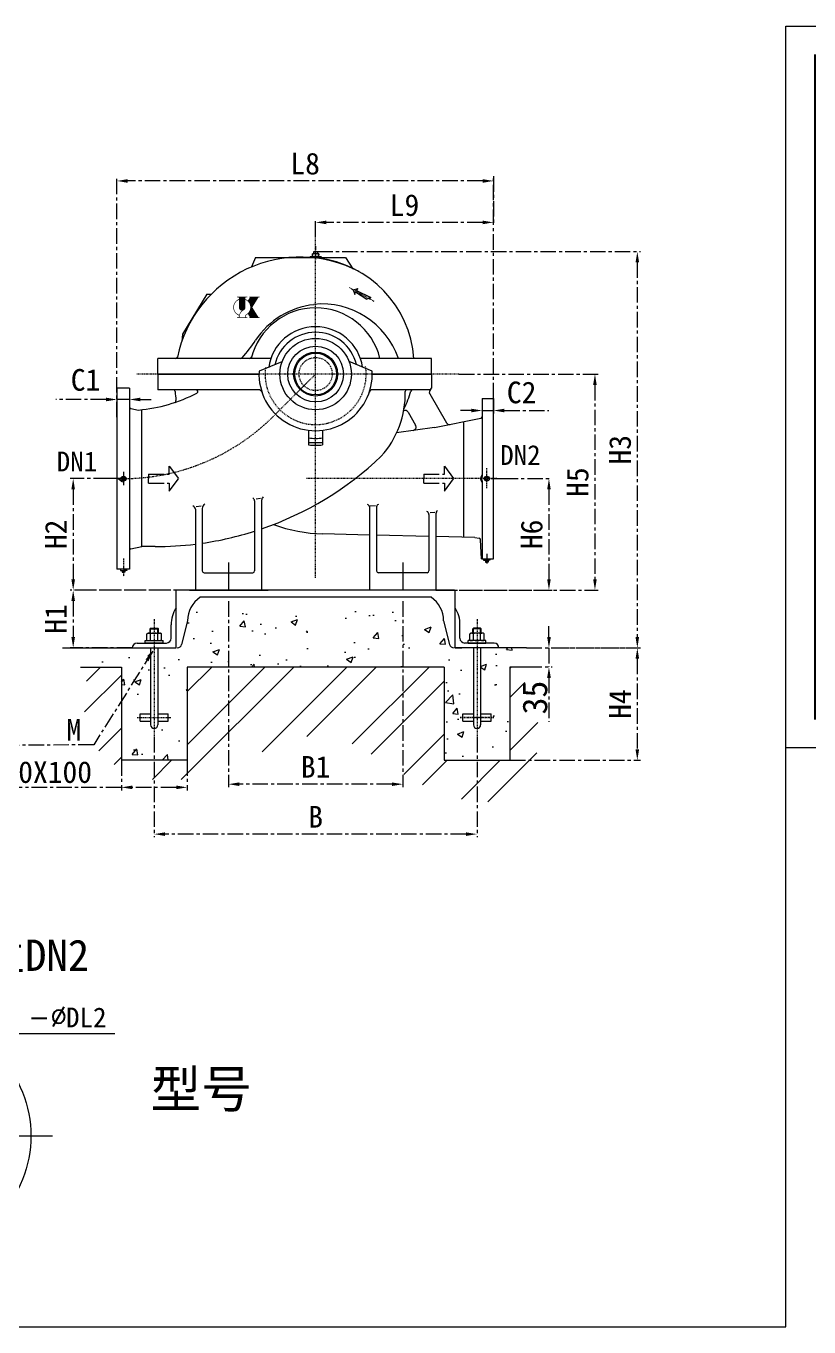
# Model space of a CAD drawing. Extents: x 1620 to 2878, y -792 to 791.
# Drawn here: x 2389.7 to 2516, y -792 to -582 of the extents above; entities that cross this region are included whole.
import ezdxf
from ezdxf.enums import TextEntityAlignment as Align

# ---------------------------------------------------------------- set-up
doc = ezdxf.new("R2010")
doc.units = 0
doc.header["$MEASUREMENT"] = 0
doc.linetypes.add('CENTER', pattern=[2, 1.25, -0.25, 0.25, -0.25])
doc.linetypes.add('CENTERX2', pattern=[4, 2.5, -0.5, 0.5, -0.5])
doc.layers.get('0').update_dxf_attribs({"linetype": 'CONTINUOUS'})
doc.layers.get('DEFPOINTS').update_dxf_attribs({"linetype": 'CONTINUOUS'})
for name, color, linetype in [('0N', 7, 'CONTINUOUS'), ('1', 7, 'CONTINUOUS'), ('2', 1, 'CONTINUOUS'), ('22', 7, 'CONTINUOUS'), ('4', 4, 'CENTERX2'), ('4N', 3, 'CONTINUOUS'), ('5', 4, 'CENTERX2'), ('7', 1, 'CONTINUOUS'), ('8', 20, 'CONTINUOUS')]:
    doc.layers.add(name, color=color, linetype=linetype)
doc.styles.add('163', font='SimSun.ttf', dxfattribs={"width": 0.99})
doc.styles.add('HZTXT', font='txt.shx', dxfattribs={"bigfont": 'hztxt.shx'})
doc.styles.get("Standard").update_dxf_attribs({"font": 'SimSun.ttf', "width": 0.6})
doc.styles.add('TXT', font='txt.shx', dxfattribs={"width": 0.9})
doc.dimstyles.new('GEN-ANSI', dxfattribs={"dimscale": 5, "dimtxt": 0.35, "dimasz": 0.35, "dimexe": 0.1, "dimexo": 0, "dimgap": 0.15, "dimtad": 1, "dimtoh": 1, "dimdec": 0, "dimzin": 0, "dimdsep": 46, "dimtxsty": 'TXT', "dimcen": 0, "dimclrd": 256, "dimclre": 256, "dimclrt": 2, "dimadec": 0, "dimazin": 0, "dimtp": 0.1, "dimtm": 0.1, "dimtfac": 0.71, "dimtdec": 3, "dimtmove": 0, "dimatfit": 3, "dimfxl": 0, "dimtolj": 1, "dimtzin": 0, "dimarcsym": 0})
pattern_1 = [(50, (1857.997, -2028.028), (10.758903, -0.94128), [1.125, -12.375]), (355, (1857.997, -2028.028), (-2.08127, 11.28288), [0.9, -9.9]), (100.4514, (1858.893, -2028.107), (8.67764, 10.34159), [0.9561, -10.51713]), (46.1842, (1857.997, -2025.028), (16.00862, -2.48279), [1.6875, -18.5625]), (96.6356, (1859.331, -2025.235), (14.01994, 14.61177), [1.43415, -15.7757]), (351.1842, (1857.997, -2025.028), (14.01993, 14.61178), [1.35, -14.85]), (21, (1859.497, -2025.778), (8.953606, -6.039283), [1.125, -12.375]), (326, (1859.497, -2025.778), (3.64973, 10.87725), [0.9, -9.9]), (71.4514, (1860.243, -2026.281), (12.60334, 4.83796), [0.9561, -10.51713]), (37.5, (1857.997, -2028.028), (0.182398, 4.993408), [0, -9.78, 0, -10.05, 0, -9.9375]), (7.5, (1857.997, -2028.028), (3.946043, 5.916176), [0, -5.73, 0, -9.555, 0, -3.7875]), (327.5, (1854.652, -2028.028), (8.007337, -0.338323), [0, -3.75, 0, -11.7, 0, -15.525]), (317.5, (1853.152, -2028.028), (8.747793, 1.501575), [0, -4.875, 0, -7.77, 0, -11.025])]

# ---------------------------------------------------------------- blocks, each defined once
blk = doc.blocks.new('*D41')
at = {"layer": '5', "lineweight": -2}
for p, q in [((2470.45, -682.36), (2488.84, -682.36)), ((2488.34, -684.11), (2488.34, -698.74)), ((2467.77, -700.49), (2488.84, -700.49))]:
    blk.add_line(p, q, dxfattribs=at)
at = {"layer": '5'}
for points in [[(2488.05, -684.11), (2488.63, -684.11), (2488.34, -682.36)], [(2488.05, -698.74), (2488.63, -698.74), (2488.34, -700.49)]]:
    blk.add_solid(points, dxfattribs=at)
at = {"layer": 'DEFPOINTS', "color": 0}
for p in [(2470.45, -682.36), (2467.77, -700.49), (2488.34, -700.49)]:
    blk.add_point(p, dxfattribs=at)
blk = doc.blocks.new('*D42')
at = {"layer": '5', "lineweight": -2}
for p, q in [((2422.37, -674.84), (2422.37, -704.86)), ((2450.49, -674.84), (2450.49, -704.86)), ((2448.74, -704.36), (2424.12, -704.36))]:
    blk.add_line(p, q, dxfattribs=at)
at = {"layer": '5'}
for points in [[(2424.12, -704.07), (2424.12, -704.65), (2422.37, -704.36)], [(2448.74, -704.07), (2448.74, -704.65), (2450.49, -704.36)]]:
    blk.add_solid(points, dxfattribs=at)
at = {"layer": 'DEFPOINTS', "color": 0}
for p in [(2422.37, -674.84), (2450.49, -674.84), (2422.37, -704.36)]:
    blk.add_point(p, dxfattribs=at)
blk = doc.blocks.new('*D43')
at = {"layer": '5', "lineweight": -2}
for p, q in [((2465.12, -606.23), (2465.12, -614.17)), ((2436.43, -615.99), (2436.43, -613.17)), ((2463.37, -613.67), (2438.18, -613.67))]:
    blk.add_line(p, q, dxfattribs=at)
at = {"layer": '5'}
for points in [[(2438.18, -613.38), (2438.18, -613.97), (2436.43, -613.67)], [(2463.37, -613.38), (2463.37, -613.97), (2465.12, -613.67)]]:
    blk.add_solid(points, dxfattribs=at)
at = {"layer": 'DEFPOINTS', "color": 0}
for p in [(2465.12, -606.23), (2436.43, -613.67), (2436.43, -615.99)]:
    blk.add_point(p, dxfattribs=at)
blk = doc.blocks.new('*D44')
at = {"layer": '5', "lineweight": -2}
for p, q in [((2436.71, -618.38), (2488.84, -618.38)), ((2488.34, -620.13), (2488.34, -680.61)), ((2474.83, -682.36), (2488.84, -682.36))]:
    blk.add_line(p, q, dxfattribs=at)
at = {"layer": '5'}
for points in [[(2488.05, -620.13), (2488.63, -620.13), (2488.34, -618.38)], [(2488.05, -680.61), (2488.63, -680.61), (2488.34, -682.36)]]:
    blk.add_solid(points, dxfattribs=at)
at = {"layer": 'DEFPOINTS', "color": 0}
for p in [(2436.71, -618.38), (2474.83, -682.36), (2488.34, -682.36)]:
    blk.add_point(p, dxfattribs=at)
blk = doc.blocks.new('*D45')
at = {"layer": '5', "lineweight": -2}
for p, q in [((2404.37, -645.13), (2404.37, -606.48)), ((2465.12, -642.09), (2465.12, -606.48)), ((2463.37, -606.98), (2406.12, -606.98))]:
    blk.add_line(p, q, dxfattribs=at)
at = {"layer": '5'}
for points in [[(2406.12, -606.69), (2406.12, -607.28), (2404.37, -606.98)], [(2463.37, -606.69), (2463.37, -607.28), (2465.12, -606.98)]]:
    blk.add_solid(points, dxfattribs=at)
at = {"layer": 'DEFPOINTS', "color": 0}
for p in [(2404.37, -606.98), (2465.12, -642.09), (2404.37, -645.13)]:
    blk.add_point(p, dxfattribs=at)
blk = doc.blocks.new('*D46')
at = {"layer": '5', "lineweight": -2}
for p, q in [((2417.02, -673.03), (2396.81, -673.03)), ((2397.31, -674.78), (2397.31, -680.61)), ((2406.84, -682.36), (2396.81, -682.36))]:
    blk.add_line(p, q, dxfattribs=at)
at = {"layer": '5'}
for points in [[(2397.02, -674.78), (2397.6, -674.78), (2397.31, -673.03)], [(2397.02, -680.61), (2397.6, -680.61), (2397.31, -682.36)]]:
    blk.add_solid(points, dxfattribs=at)
at = {"layer": 'DEFPOINTS', "color": 0}
for p in [(2417.02, -673.03), (2397.31, -682.36), (2406.84, -682.36)]:
    blk.add_point(p, dxfattribs=at)
at = {"layer": '5', "color": 2, "insert": (2395.69, -677.7), "char_height": 1.75, "attachment_point": 5, "rotation": 90, "style": 'TXT'}
blk.add_mtext('\\A1;  ', dxfattribs=at)
blk = doc.blocks.new('*D47')
at = {"layer": '5', "lineweight": -2}
for p, q in [((2403.09, -655.03), (2396.81, -655.03)), ((2397.31, -656.78), (2397.31, -671.28)), ((2416.08, -673.03), (2396.81, -673.03))]:
    blk.add_line(p, q, dxfattribs=at)
at = {"layer": '5'}
for points in [[(2397.02, -656.78), (2397.6, -656.78), (2397.31, -655.03)], [(2397.02, -671.28), (2397.6, -671.28), (2397.31, -673.03)]]:
    blk.add_solid(points, dxfattribs=at)
at = {"layer": 'DEFPOINTS', "color": 0}
for p in [(2403.09, -655.03), (2397.31, -673.03), (2416.08, -673.03)]:
    blk.add_point(p, dxfattribs=at)
at = {"layer": '5', "color": 2, "insert": (2395.69, -664.03), "char_height": 1.75, "attachment_point": 5, "rotation": 90, "style": 'TXT'}
blk.add_mtext('\\A1;  ', dxfattribs=at)
blk = doc.blocks.new('*D48')
at = {"layer": '5', "lineweight": -2}
for p, q in [((2404.37, -640.41), (2404.37, -642.76)), ((2406.39, -640.41), (2406.39, -642.76)), ((2402.62, -642.26), (2394.51, -642.26)), ((2406.39, -642.26), (2404.37, -642.26)), ((2408.14, -642.26), (2409.89, -642.26))]:
    blk.add_line(p, q, dxfattribs=at)
at = {"layer": '5'}
for points in [[(2402.62, -641.97), (2402.62, -642.55), (2404.37, -642.26)], [(2408.14, -641.97), (2408.14, -642.55), (2406.39, -642.26)]]:
    blk.add_solid(points, dxfattribs=at)
at = {"layer": 'DEFPOINTS', "color": 0}
for p in [(2404.37, -640.41), (2406.39, -640.41), (2404.37, -642.26)]:
    blk.add_point(p, dxfattribs=at)
at = {"layer": '5', "color": 2, "insert": (2396.29, -640.63), "char_height": 1.75, "attachment_point": 5, "style": 'TXT'}
blk.add_mtext('\\A1;   ', dxfattribs=at)
blk = doc.blocks.new('*D49')
at = {"layer": '5', "lineweight": -2}
for p, q in [((2459.54, -638.16), (2482, -638.16)), ((2481.5, -639.91), (2481.5, -671.28)), ((2455.84, -673.03), (2482, -673.03))]:
    blk.add_line(p, q, dxfattribs=at)
at = {"layer": '5'}
for points in [[(2481.21, -639.91), (2481.79, -639.91), (2481.5, -638.16)], [(2481.21, -671.28), (2481.79, -671.28), (2481.5, -673.03)]]:
    blk.add_solid(points, dxfattribs=at)
at = {"layer": 'DEFPOINTS', "color": 0}
for p in [(2459.54, -638.16), (2455.84, -673.03), (2481.5, -673.03)]:
    blk.add_point(p, dxfattribs=at)
blk = doc.blocks.new('*D50')
at = {"layer": '5', "lineweight": -2}
for p, q in [((2466.6, -655.03), (2474.58, -655.03)), ((2474.08, -656.78), (2474.08, -671.28)), ((2456.58, -673.03), (2474.58, -673.03))]:
    blk.add_line(p, q, dxfattribs=at)
at = {"layer": '5'}
for points in [[(2473.79, -656.78), (2474.37, -656.78), (2474.08, -655.03)], [(2473.79, -671.28), (2474.37, -671.28), (2474.08, -673.03)]]:
    blk.add_solid(points, dxfattribs=at)
at = {"layer": 'DEFPOINTS', "color": 0}
for p in [(2466.6, -655.03), (2456.58, -673.03), (2474.08, -673.03)]:
    blk.add_point(p, dxfattribs=at)
blk = doc.blocks.new('*D51')
at = {"layer": '5', "lineweight": -2}
for p, q in [((2463.32, -642.09), (2463.32, -644.54)), ((2465.12, -642.09), (2465.12, -644.54)), ((2461.57, -644.04), (2459.82, -644.04)), ((2463.32, -644.04), (2465.12, -644.04)), ((2466.87, -644.04), (2474.04, -644.04))]:
    blk.add_line(p, q, dxfattribs=at)
at = {"layer": '5'}
for points in [[(2461.57, -643.75), (2461.57, -644.33), (2463.32, -644.04)], [(2466.87, -643.75), (2466.87, -644.33), (2465.12, -644.04)]]:
    blk.add_solid(points, dxfattribs=at)
at = {"layer": 'DEFPOINTS', "color": 0}
for p in [(2463.32, -642.09), (2465.12, -642.09), (2463.32, -644.04)]:
    blk.add_point(p, dxfattribs=at)
blk = doc.blocks.new('A$C51074140')
at = {"linetype": 'ByBlock'}
for p, q in [((3.3, 18.3), (0, 15)), ((0, 15), (2.5, 15.5)), ((2.5, 15.5), (1.8, 2.6)), ((3.3, 18.3), (6.7, 15)), ((4.2, 15.5), (5, 0)), ((4.2, 15.5), (6.7, 15)), ((5, 0), (1.8, 2.6))]:
    blk.add_line(p, q, dxfattribs=at)
blk = doc.blocks.new('A$C732842DD')
at = {"layer": '7', "linetype": 'CENTER', "ltscale": 0.2}
blk.add_line((10, 79.9), (10, 0), dxfattribs=at)
at = {"xscale": 3, "yscale": 3, "zscale": 3}
blk.add_blockref('A$C51074140', (0, 12), dxfattribs=at)
blk = doc.blocks.new('A$C59C15B21')
at = {"layer": '1', "const_width": 1.88}
for points in [[(16.8, 53.8, 0.707463), (17.4, 7.8, 0.707463)], [(37.4, 60.9, 0.414214), (33.7, 57.2), (33.7, 30.9, -1), (16.8, 30.9), (16.8, 57.2, 0.414214), (13, 60.9)], [(37.8, 0.9, -0.541751), (34.4, 6.2, -0.155092), (37.8, 10, 0.629722), (33.7, 53.8, 0.629722)], [(41.9, 48.7), (47.8, 58.1, 0.67894), (45.7, 60.9, 0.67894)], [(75.1, 60.8, 0.323859), (71, 59.2), (53.4, 30.9), (71, 2.7)], [(29.3, 23.6, 0.249236), (16.9, 4.4, -0.389077), (13.1, 0.9)], [(41.9, 13.2), (47.8, 3.8, -0.571877), (46.3, 0.9)], [(70.8, 3.1, 0.287506), (74.2, 0.9, 0.287506)]]:
    blk.add_lwpolyline(points, format="xyb", dxfattribs=at)
for points in [[(40.2, 60.9), (10.2, 60.9)], [(75.9, 60.9), (45.9, 60.9)], [(40.2, 0.9), (10.2, 0.9)], [(75.9, 0.9), (45.9, 0.9)]]:
    blk.add_lwpolyline(points, dxfattribs=at)
at = {"layer": '1', "const_width": 8}
blk.add_lwpolyline([(25.4, 26.4, 1), (25.4, 34.4, 1)], format="xyb", close=True, dxfattribs=at)
at = {"layer": '1'}
for points in [[(16.2, 30), (15.8, 61.3), (34.3, 30), (34.3, 61.3)], [(42.1, 48.2), (48.6, 60.1), (53.3, 30.4), (72.2, 61.3)], [(49.4, 19.5), (49.8, 38.5), (53.6, 19.5), (53.6, 34.2)], [(49, 1), (42.1, 13.3), (72.2, 1), (54, 29.2)]]:
    blk.add_solid(points, dxfattribs=at)
blk = doc.blocks.new('A$C0EFE7FAB')
at = {"color": 3, "linetype": 'ByBlock', "xscale": 0.3333333333333333, "yscale": 0.3333333333333333, "zscale": 0.3333333333333333}
blk.add_blockref('A$C59C15B21', (-0.6, 0), dxfattribs=at)
blk = doc.blocks.new('A$C79726CBB')
at = {"xscale": 3, "yscale": 3, "zscale": 3}
blk.add_blockref('A$C0EFE7FAB', (0, 0), dxfattribs=at)
blk = doc.blocks.new('*D31')
at = {"layer": '5', "lineweight": -2}
for p, q in [((2410.39, -696.74), (2410.39, -712.92)), ((2462.47, -696.74), (2462.47, -712.92)), ((2460.72, -712.42), (2412.14, -712.42))]:
    blk.add_line(p, q, dxfattribs=at)
at = {"layer": '5'}
for points in [[(2412.14, -712.13), (2412.14, -712.71), (2410.39, -712.42)], [(2460.72, -712.13), (2460.72, -712.71), (2462.47, -712.42)]]:
    blk.add_solid(points, dxfattribs=at)
at = {"layer": 'DEFPOINTS', "color": 0}
for p in [(2410.39, -696.74), (2462.47, -696.74), (2410.39, -712.42)]:
    blk.add_point(p, dxfattribs=at)
blk = doc.blocks.new('*D35')
at = {"layer": '5', "lineweight": -2}
for p, q in [((2405.09, -700.49), (2405.09, -705.37)), ((2415.69, -700.49), (2415.69, -705.37)), ((2405.09, -704.87), (2383.73, -704.87)), ((2413.94, -704.87), (2406.84, -704.87))]:
    blk.add_line(p, q, dxfattribs=at)
at = {"layer": '5'}
for points in [[(2406.84, -704.58), (2406.84, -705.16), (2405.09, -704.87)], [(2413.94, -704.58), (2413.94, -705.16), (2415.69, -704.87)]]:
    blk.add_solid(points, dxfattribs=at)
at = {"layer": 'DEFPOINTS', "color": 0}
for p in [(2405.09, -700.49), (2415.69, -700.49), (2405.09, -704.87)]:
    blk.add_point(p, dxfattribs=at)
at = {"layer": '5', "color": 2, "insert": (2386.21, -703.25), "char_height": 1.75, "attachment_point": 5, "style": 'TXT'}
blk.add_mtext('\\A1;     ', dxfattribs=at)
blk = doc.blocks.new('*D36')
at = {"layer": '5', "lineweight": -2}
for p, q in [((2474.08, -680.61), (2474.08, -678.86)), ((2470.45, -682.36), (2474.58, -682.36)), ((2474.08, -682.36), (2474.08, -685.44)), ((2470.45, -685.44), (2474.58, -685.44)), ((2474.08, -687.19), (2474.08, -694.27))]:
    blk.add_line(p, q, dxfattribs=at)
at = {"layer": '5'}
for points in [[(2473.79, -680.61), (2474.38, -680.61), (2474.08, -682.36)], [(2473.79, -687.19), (2474.38, -687.19), (2474.08, -685.44)]]:
    blk.add_solid(points, dxfattribs=at)
at = {"layer": 'DEFPOINTS', "color": 0}
for p in [(2470.45, -682.36), (2474.08, -682.36), (2470.45, -685.44)]:
    blk.add_point(p, dxfattribs=at)
blk = doc.blocks.new('给排水在线www.gpszx.com')
at = {"color": 7}
for p, q in [((-52390, 7951), (14717, 7951)), ((-52390, -22024), (-52390, 7951)), ((14717, 7951), (14717, -22024)), ((-50770, -6187), (13095, -6187)), ((14717, -22024), (-52390, -22024))]:
    blk.add_line(p, q, dxfattribs=at)
at = {"color": 7, "const_width": 840}
blk.add_lwpolyline([(-50799, -20433), (-50799, 6360), (13126, 6360), (13126, -20433), (-50799, -20433)], dxfattribs=at)
at = {"color": 3, "style": '163'}
for s, height, p in [('网易 NetEase', 3200, (-31752, 479)), ('=', 4000, (-39003, -47)), ('给排水在线     www.Gpszx.com', 2268, (-42108, -4139)), ('中国专业人士的网络家园；因为专业，所以完美', 1837.08, (-46144, -10495)), ('编辑部：ivpinfo@service.netease.com', 1632.96, (-37156, -15004)), ('市场部：ivpmarket@service.netease.com  技术部：ivptech@service.netease.com', 1143.07, (-48882, -18826))]:
    blk.add_text(s, height=height, dxfattribs=at).set_placement(p)
at = {"color": 3, "style": '163', "text_generation_flag": 2}
blk.add_text('=', height=4000, dxfattribs=at).set_placement((1330, -47))

msp = doc.modelspace()

# ---------------------------------------------------------------- hatches: boundary and pattern name
at = {"layer": '5'}
h = msp.add_hatch(dxfattribs=at)
h.set_pattern_fill('AR-CONC', color=256, scale=1.5, style=0)
h.set_pattern_definition(pattern_1)
h.paths.add_polyline_path([(2417.78675, -676.15914, 0.385313586), (2415.7718, -677.98264), (2414.81386, -681.79394, -0.343797416), (2414.08648, -682.36112), (2436.37427, -682.36112, -0.343797416), (2435.6469, -681.79394), (2434.68895, -677.98264, 0.385313586), (2432.674, -676.15914)])
h = msp.add_hatch(dxfattribs=at)
h.set_pattern_fill('AR-CONC', color=256, scale=1.5, style=0)
h.set_pattern_definition(pattern_1)
h.paths.add_polyline_path([(2440.38807, -676.15914, 0.385313586), (2438.37312, -677.98264), (2437.41518, -681.79394, -0.343797416), (2436.6878, -682.36112), (2458.77296, -682.36112, -0.343797416), (2458.04558, -681.79394), (2457.08764, -677.98264, 0.385313586), (2455.07269, -676.15914)])
h = msp.add_hatch(dxfattribs=at)
h.set_pattern_fill('AR-CONC', color=256, scale=1.5, style=0)
h.set_pattern_definition(pattern_1)
h.paths.add_polyline_path([(2461.88837, -682.36112), (2458.92972, -682.36112), (2410.97107, -682.36112), (2410.97107, -684.76499), (2410.97107, -687.97678), (2410.65446, -689.20063), (2411.99273, -689.02302), (2412.5621, -693.31316, -1.23999017), (2408.28843, -692.964), (2409.80377, -687.97678), (2409.80377, -684.4947), (2409.80377, -682.36112), (2398.16356, -682.36112), (2399.1375, -685.44264), (2405.08568, -685.44264), (2405.08568, -700.48701), (2415.68917, -700.48701), (2415.68917, -685.44264), (2457.17027, -685.44264), (2457.17027, -700.48701), (2467.77376, -700.48701), (2467.77376, -685.44264), (2469.94924, -685.44264), (2469.78693, -682.36112), (2463.05567, -682.36112), (2463.05567, -684.70604), (2463.05567, -687.97678), (2464.57101, -692.964, -1.23999017), (2460.29734, -693.31316), (2460.86671, -689.02302), (2462.20498, -689.20063), (2461.88837, -687.97678), (2461.88837, -684.4947)])
h = msp.add_hatch(dxfattribs=at)
h.set_pattern_fill('STEEL', color=256, scale=75, style=0)
h.set_pattern_definition([(45, (1125.894, -2323.924), (-6.629126, 6.629126), []), (45, (1125.894, -2319.2365), (-6.629126, 6.629126), [])])
edge = h.paths.add_edge_path()
edge.add_line((2457.17027, -685.44264), (2415.68917, -685.44264))
edge.add_line((2415.68917, -685.44264), (2415.68917, -700.48701))
edge.add_line((2415.68917, -700.48701), (2405.08568, -700.48701))
edge.add_line((2405.08568, -700.48701), (2405.08568, -685.44264))
edge.add_line((2405.08568, -685.44264), (2399.77186, -685.44264))
edge.add_spline(control_points=[(2399.77186, -685.44264), (2399.06432, -689.88927), (2398.08726, -697.55643), (2410.43648, -705.81688), (2423.45985, -701.56471), (2439.28832, -693.19782), (2451.34296, -705.32072), (2469.90796, -709.47621), (2473.78194, -694.76102), (2470.46989, -688.40136), (2468.97276, -685.44264)], knot_values=[3.89192133, 3.89192133, 3.89192133, 3.89192133, 12.27578144, 18.242264261, 29.784881135, 38.109684303, 50.964415119, 60.640228513, 68.266125342, 74.891484088, 74.891484088, 74.891484088, 74.891484088], degree=3, periodic=0)
edge.add_line((2468.97276, -685.44264), (2467.77376, -685.44264))
edge.add_line((2467.77376, -685.44264), (2467.77376, -700.48701))
edge.add_line((2467.77376, -700.48701), (2457.17027, -700.48701))
edge.add_line((2457.17027, -700.48701), (2457.17027, -685.44264))
h.paths.add_polyline_path([(2469.67842, -695.87389), (2469.67842, -691.16139), (2473.61592, -691.16139), (2473.61592, -695.87389)], flags=24)

# ---------------------------------------------------------------- linework, layer by layer
for p, q in [((2512.31876, -791.97458), (2512.31876, -581.97458)), ((2426.7322, -619.34984), (2426.08708, -620.8665)), ((2426.7322, -619.34984), (2441.24903, -619.34984)), ((2435.58597, -619.17545), (2435.44067, -619.32075)), ((2435.58597, -619.17545), (2437.27347, -619.17545)), ((2435.92347, -618.75484), (2435.92347, -618.93054)), ((2436.93597, -618.75484), (2435.92347, -618.75484)), ((2435.93878, -619.17545), (2435.92347, -618.93054)), ((2436.13303, -618.75484), (2436.13303, -618.37593)), ((2436.13303, -618.37593), (2436.71013, -618.37593)), ((2436.71013, -618.37593), (2436.71013, -618.75484)), ((2436.92066, -619.17545), (2436.93597, -618.93054)), ((2436.93597, -618.75484), (2436.93597, -618.93054)), ((2437.27347, -619.17545), (2437.44786, -619.34984)), ((2441.24903, -619.34984), (2442.43811, -621.18147)), ((2418.86855, -625.27774), (2414.93189, -631.73871)), ((2418.86855, -625.27774), (2419.57275, -625.27774)), ((2414.93189, -631.73871), (2414.8198, -632.92267)), ((2410.94847, -638.15718), (2410.94847, -635.62593)), ((2429.21063, -635.62593), (2410.94847, -635.62593)), ((2431.00353, -636.20811), (2427.30018, -637.70718)), ((2445.55926, -637.70718), (2441.82044, -636.11206)), ((2455.10472, -635.62593), (2443.64881, -635.62593)), ((2455.10472, -638.15718), (2455.10472, -635.62593)), ((2410.94847, -638.15718), (2410.94847, -640.68843)), ((2427.28909, -638.15718), (2410.94847, -638.15718)), ((2411.11722, -638.15718), (2427.30316, -638.15718)), ((2445.55628, -638.15718), (2455.10472, -638.15718)), ((2455.10472, -638.15718), (2445.57034, -638.15718)), ((2455.10472, -638.15718), (2455.10472, -640.40718)), ((2404.36722, -640.40718), (2404.36722, -669.65718)), ((2406.39222, -640.40718), (2404.36722, -640.40718)), ((2406.39222, -640.40718), (2406.39222, -669.65718)), ((2427.23302, -640.68843), (2410.94847, -640.68843)), ((2454.82347, -640.68843), (2445.62642, -640.68843)), ((2454.84421, -641.36221), (2457.52449, -646.00459)), ((2463.31722, -642.08586), (2465.11722, -642.08586)), ((2463.31722, -642.08586), (2463.31722, -654.6279)), ((2465.11722, -667.96086), (2465.11722, -642.08586)), ((2406.61831, -643.7149), (2407.86243, -643.96372)), ((2408.36097, -666.00093), (2408.36097, -643.91436)), ((2451.34496, -644.30133), (2452.56571, -646.41574)), ((2455.63547, -646.77221), (2449.50293, -647.62159)), ((2455.63547, -646.77221), (2463.09113, -645.28108)), ((2460.3328, -664.48488), (2460.3328, -645.83274)), ((2435.30472, -647.22831), (2435.30472, -649.58441)), ((2437.55472, -647.22831), (2437.55472, -649.58441)), ((2435.30472, -649.18218), (2437.55472, -649.18218)), ((2463.31722, -655.46977), (2463.31722, -667.96086)), ((2426.58597, -658.61666), (2426.58597, -669.93843)), ((2426.8329, -658.3073), (2427.51213, -658.18227)), ((2427.71097, -658.58418), (2427.71097, -673.03218)), ((2445.25316, -659.40781), (2446.09567, -659.36167)), ((2417.02347, -659.95461), (2417.02347, -673.03218)), ((2417.16885, -659.51967), (2417.96772, -659.42231)), ((2418.14847, -659.8759), (2418.14847, -669.93843)), ((2445.14847, -659.60255), (2445.14847, -673.03218)), ((2446.27347, -659.5793), (2446.27347, -669.93843)), ((2454.71097, -660.81121), (2454.71097, -669.93843)), ((2454.89709, -660.52283), (2455.68969, -660.46696)), ((2455.83597, -660.71824), (2455.83597, -673.03218)), ((2445.14847, -664.13548), (2437.6052, -663.96191)), ((2454.71097, -664.35552), (2446.27347, -664.16137)), ((2462.12547, -664.52613), (2455.83597, -664.38141)), ((2462.12547, -664.52613), (2462.82887, -664.67037)), ((2463.20472, -667.96086), (2463.05327, -664.93185)), ((2406.39222, -666.62525), (2406.39222, -669.65718)), ((2406.61831, -666.34946), (2408.36097, -666.00093)), ((2410.55472, -666.00093), (2408.36097, -666.00093)), ((2405.93015, -669.65718), (2404.36722, -669.65718)), ((2404.94179, -669.65718), (2404.92947, -669.84888)), ((2404.92947, -669.84888), (2405.4335, -669.84888)), ((2405.22244, -669.85232), (2405.22244, -670.14904)), ((2405.94247, -669.84888), (2405.43844, -669.84888)), ((2405.6495, -669.85232), (2405.6495, -670.14904)), ((2406.39222, -669.65718), (2405.93015, -669.65718)), ((2405.93015, -669.65718), (2405.94247, -669.84888)), ((2463.20472, -667.96086), (2465.11722, -667.96086)), ((2463.5588, -667.96086), (2463.54197, -668.22283)), ((2463.54197, -668.22283), (2464.046, -668.22283)), ((2463.83494, -668.22627), (2463.83494, -668.523)), ((2463.83494, -668.523), (2464.05907, -668.523)), ((2464.55497, -668.22283), (2464.05094, -668.22283)), ((2464.262, -668.523), (2464.05155, -668.523)), ((2464.262, -668.22627), (2464.262, -668.523)), ((2464.53814, -667.96086), (2464.55497, -668.22283)), ((2405.22244, -670.14904), (2405.44657, -670.14904)), ((2405.6495, -670.14904), (2405.43905, -670.14904)), ((2418.42972, -670.21968), (2426.30472, -670.21968)), ((2454.42972, -670.21968), (2446.55472, -670.21968)), ((2413.92972, -682.36112), (2413.92972, -673.00947)), ((2414.03104, -673.00947), (2436.42972, -673.00947)), ((2416.0784, -673.03218), (2416.0784, -673.00947)), ((2436.42972, -673.00947), (2458.8284, -673.00947)), ((2456.5784, -673.03218), (2443.97451, -673.03218)), ((2456.5784, -673.03218), (2456.5784, -673.00947)), ((2458.92972, -682.36112), (2458.92972, -673.00947)), ((2432.674, -674.19072), (2417.78675, -674.19072)), ((2455.07269, -674.19072), (2431.23943, -674.19072)), ((2415.7718, -677.98264), (2414.81386, -681.79394)), ((2457.08764, -677.98264), (2458.04558, -681.79394)), ((2413.14222, -680.78612), (2413.14222, -678.64862)), ((2459.71722, -680.78612), (2459.71722, -678.64862)), ((2459.71722, -680.78612), (2459.71722, -678.64862)), ((2395.5657, -682.36112), (2413.92972, -682.36112)), ((2407.62972, -681.57362), (2412.35472, -681.57362)), ((2409.80377, -682.36112), (2409.80377, -684.70604)), ((2410.97107, -682.36112), (2410.97107, -684.76499)), ((2470.44763, -682.36112), (2458.92972, -682.36112)), ((2458.92972, -682.36112), (2460.00013, -682.36112)), ((2465.22972, -681.57362), (2460.50472, -681.57362)), ((2461.88837, -682.36112), (2461.88837, -684.76499)), ((2463.05567, -682.36112), (2463.05567, -684.70604)), ((2409.80377, -684.4947), (2409.80377, -694.76908)), ((2410.97107, -684.4947), (2410.97107, -694.76908)), ((2461.88837, -684.4947), (2461.88837, -694.76908)), ((2463.05567, -684.4947), (2463.05567, -694.76908)), ((2398.48766, -685.44264), (2405.08568, -685.44264)), ((2405.08568, -685.44264), (2405.08568, -700.48701)), ((2457.17027, -685.44264), (2415.68917, -685.44264)), ((2415.68917, -685.44264), (2415.68917, -700.48701)), ((2457.17027, -685.44264), (2457.17027, -700.48701)), ((2467.77376, -685.44264), (2467.77376, -700.48701)), ((2470.44763, -685.44264), (2467.77376, -685.44264)), ((2408.12017, -693.01813), (2409.80377, -693.01813)), ((2408.12017, -694.18543), (2408.12017, -693.01813)), ((2408.12017, -694.18543), (2409.80377, -694.18543)), ((2410.97107, -693.01813), (2412.65467, -693.01813)), ((2410.97107, -694.18543), (2412.65467, -694.18543)), ((2412.65467, -694.18543), (2412.65467, -693.01813)), ((2460.20477, -693.01813), (2461.88837, -693.01813)), ((2460.20477, -694.18543), (2460.20477, -693.01813)), ((2460.20477, -694.18543), (2461.88837, -694.18543)), ((2463.05567, -693.01813), (2464.73927, -693.01813)), ((2463.05567, -694.18543), (2464.73927, -694.18543)), ((2464.73927, -694.18543), (2464.73927, -693.01813)), ((2415.68917, -700.48701), (2405.08568, -700.48701)), ((2457.17027, -700.48701), (2467.77376, -700.48701)), ((2215.31876, -791.97458), (2512.31876, -791.97458))]:
    msp.add_line(p, q)
for points in [[(2405.25037, -655.21778), (2405.62157, -655.21778), (2405.62157, -654.84657), (2405.25037, -654.84657)], [(2463.86287, -655.23444), (2464.23407, -655.23444), (2464.23407, -654.86323), (2463.86287, -654.86323)]]:
    msp.add_lwpolyline(points, close=True)
for centre, radius in [((2436.42972, -638.15718), 5.76563), ((2436.42972, -638.15718), 4.5), ((2436.42972, -638.15718), 3.54375), ((2436.42972, -638.15718), 3.375), ((2405.43597, -655.03218), 0.39375), ((2464.04847, -655.04883), 0.39375)]:
    msp.add_circle(centre, radius)
for centre, radius, start, end in [((2433.9763, -639.53259), 20.26482, 62.1528213, 168.2389686), ((2434.82048, -636.86899), 17.52242, 4.0680447, 83.8063201), ((2436.42972, -638.15718), 10.6875, 13.7002335, 166.2997665), ((2437.5423, -639.81977), 12.9375, 96.184825, 146.5767561), ((2437.45184, -639.88945), 13.04572, 19.0755199, 95.7338747), ((2436.42972, -638.15718), 7.65, 8.3895413, 171.8847492), ((2436.42972, -638.15718), 6.75, 13.1992347, 167.3373697), ((2405.61792, -618.75093), 25.3125, 318.4769462, 326.5767561), ((2413.86158, -635.34468), 0.28125, 270, 348.2389686), ((2424.35854, -635.34468), 0.28125, 270, 318.4769462), ((2425.82768, -635.34468), 0.28125, 270, 345.1428345), ((2436.42972, -638.15718), 9.14062, 177.178144, 2.821856), ((2454.82347, -640.40718), 0.28125, 270, 0), ((2405.61792, -618.75093), 25.3125, 275.0872067, 297.4217719), ((2413.48218, -640.96968), 0.28125, 3.3567125, 90), ((2413.61613, -642.46995), 0.28125, 288.6344543, 6.8472982), ((2417.14574, -640.96968), 0.28125, 297.4217719, 90), ((2427.23302, -641.25093), 0.5625, 18.5928225, 90), ((2445.62642, -641.25093), 0.5625, 90, 161.4071775), ((2435.60282, -641.22703), 15.30044, 318.192749, 0.9463611), ((2437.94569, -637.03421), 14.39414, 332.397264, 344.4447053), ((2451.18238, -640.96968), 0.28125, 90, 180.9463611), ((2452.08355, -640.96968), 0.28125, 90, 164.4447053), ((2455.33135, -641.08096), 0.5625, 127.0080312, 210), ((2406.67347, -643.43911), 0.28125, 180, 258.6900675), ((2450.85782, -644.58258), 0.5625, 30, 113.0279053), ((2452.07857, -646.69699), 0.5625, 277.8855766, 30), ((2458.01163, -645.72334), 0.5625, 210, 281.3099325), ((2463.03597, -645.00529), 0.28125, 281.3099325, 281.3099325), ((2463.03597, -645.00529), 0.28125, 281.3099325, 0), ((2436.42972, -638.15718), 10.37813, 263.7768467, 276.2231533), ((2436.42972, -638.15718), 11.48248, 264.3774042, 275.6225958), ((2410.55472, -613.12593), 52.875, 288.9333522, 313.5839719), ((2464.04847, -655.04883), 0.99647, 137.2090188, 222.7909812), ((2464.04847, -655.04883), 0.84375, 150.0735651, 209.9264349), ((2419.00159, -659.87491), 0.85312, 121.7816552, 180.0668815), ((2425.84359, -658.76971), 0.75799, 11.6488037, 54.1300933), ((2428.5389, -658.55937), 0.8283, 135.3093538, 181.7164093), ((2444.68194, -659.69692), 0.47598, 11.4359923, 75.6886941), ((2446.61822, -659.5401), 0.34697, 98.629373, 186.4883756), ((2416.40346, -660.03387), 0.62506, 7.2850599, 71.3069551), ((2454.14458, -660.85406), 0.568, 4.3265431, 65.3041821), ((2457.03171, -660.85713), 1.20378, 145.7470878, 173.3742813), ((2410.55472, -613.12593), 52.875, 278.2572022, 287.6493926), ((2438.16758, -639.52181), 24.44657, 249.5960981, 268.6818257), ((2410.55472, -613.12593), 52.875, 270, 277.0271945), ((2463.03597, -664.99994), 0.28125, 78.4115559, 78.4115559), ((2462.77237, -664.94589), 0.28125, 2.8624052, 78.4115559), ((2406.67347, -666.62525), 0.28125, 101.3099325, 180), ((2418.42972, -669.93843), 0.28125, 180, 180), ((2426.30472, -669.93843), 0.28125, 270, 270), ((2446.55472, -669.93843), 0.28125, 270, 270), ((2454.42972, -669.93843), 0.28125, 359.9999999999772, 0), ((2418.42972, -669.93843), 0.28125, 180, 270), ((2426.30472, -669.93843), 0.28125, 270, 0), ((2446.55472, -669.93843), 0.28125, 180, 270), ((2454.42972, -669.93843), 0.28125, 270, 360), ((2417.7059, -678.46221), 4.56749, 145.7665797, 182.3389975), ((2420.4356, -678.02958), 4.66404, 124.6060572, 179.4234348), ((2452.42384, -678.02958), 4.66404, 0.5765652, 55.3939428), ((2455.15354, -678.46221), 4.56749, 357.6610025, 34.2334203), ((2455.15354, -678.46221), 4.56749, 357.6610025, 34.2334203), ((2407.62972, -682.36112), 0.7875, 90, 180), ((2412.35472, -680.78612), 0.7875, 270, 0), ((2414.08648, -681.61112), 0.75, 270, 345.8913497), ((2458.77296, -681.61112), 0.75, 194.1086503, 270), ((2460.50472, -680.78612), 0.7875, 180, 270), ((2465.22972, -682.36112), 0.7875, 0, 90), ((2410.38742, -694.76908), 0.58365, 180, 0), ((2462.47202, -694.76908), 0.58365, 180, 0)]:
    msp.add_arc(centre, radius, start, end)
at = {"layer": '0N'}
for p, q in [((2409.21798, -680.06898), (2409.37492, -679.97838)), ((2409.21798, -681.09714), (2409.21798, -680.06898)), ((2409.37492, -679.97838), (2411.39992, -679.97838)), ((2409.80377, -679.18941), (2409.71242, -679.28076)), ((2409.71242, -679.97838), (2409.71242, -679.28076)), ((2409.71242, -679.28076), (2411.06242, -679.28076)), ((2409.8027, -681.09714), (2409.8027, -680.06898)), ((2409.80377, -679.18941), (2410.97107, -679.18941)), ((2411.06242, -679.28076), (2410.97107, -679.18941)), ((2410.97214, -681.09714), (2410.97214, -680.06898)), ((2411.06242, -679.97838), (2411.06242, -679.28076)), ((2411.55686, -680.06898), (2411.39992, -679.97838)), ((2411.55686, -681.09714), (2411.55686, -680.06898)), ((2461.30258, -680.06898), (2461.45952, -679.97838)), ((2461.30258, -681.09714), (2461.30258, -680.06898)), ((2463.48452, -679.97838), (2461.45952, -679.97838)), ((2461.79702, -679.28076), (2461.88837, -679.18941)), ((2461.79702, -679.97838), (2461.79702, -679.28076)), ((2463.14702, -679.28076), (2461.79702, -679.28076)), ((2461.8873, -681.09714), (2461.8873, -680.06898)), ((2463.05567, -679.18941), (2461.88837, -679.18941)), ((2463.05567, -679.18941), (2463.14702, -679.28076)), ((2463.05674, -681.09714), (2463.05674, -680.06898)), ((2463.14702, -679.97838), (2463.14702, -679.28076)), ((2463.64145, -680.06898), (2463.48452, -679.97838)), ((2463.64145, -681.09714), (2463.64145, -680.06898)), ((2408.94891, -681.18775), (2411.82593, -681.18775)), ((2408.94891, -681.57362), (2408.94891, -681.18775)), ((2411.82593, -681.57362), (2408.94891, -681.57362)), ((2409.21798, -681.09714), (2409.37492, -681.18775)), ((2411.55686, -681.09714), (2411.39992, -681.18775)), ((2411.82593, -681.57362), (2411.82593, -681.18775)), ((2463.91053, -681.18775), (2461.03351, -681.18775)), ((2461.03351, -681.57362), (2461.03351, -681.18775)), ((2461.03351, -681.57362), (2463.91053, -681.57362)), ((2461.30258, -681.09714), (2461.45952, -681.18775)), ((2463.64145, -681.09714), (2463.48452, -681.18775)), ((2463.91053, -681.57362), (2463.91053, -681.18775))]:
    msp.add_line(p, q, dxfattribs=at)
for centre, radius, start, end in [((2409.51034, -680.49535), 0.51697, 55.5615306, 115.5615306), ((2410.38742, -681.91036), 1.93198, 72.3830312, 107.6169688), ((2411.2645, -680.49535), 0.51697, 64.4384694, 124.4384694), ((2461.59494, -680.49535), 0.51697, 55.5615306, 115.5615306), ((2462.47202, -681.91036), 1.93198, 72.3830312, 107.6169688), ((2463.3491, -680.49535), 0.51697, 64.4384694, 124.4384694), ((2409.51034, -680.67078), 0.51697, 244.4384694, 304.4384694), ((2410.38742, -679.25577), 1.93198, 252.3830312, 287.6169688), ((2411.2645, -680.67078), 0.51697, 235.5615306, 295.5615306), ((2461.59494, -680.67078), 0.51697, 244.4384694, 304.4384694), ((2462.47202, -679.25577), 1.93198, 252.3830312, 287.6169688), ((2463.3491, -680.67078), 0.51697, 235.5615306, 295.5615306)]:
    msp.add_arc(centre, radius, start, end, dxfattribs=at)
at = {"layer": '1'}
for p, q in [((2416.0784, -673.03218), (2428.77928, -673.03218)), ((2428.77928, -673.03218), (2428.77928, -673.00947)), ((2443.97451, -673.03218), (2443.97451, -673.00947))]:
    msp.add_line(p, q, dxfattribs=at)
msp.add_ellipse((2371.77367, -761.12572), major_axis=(13.23845, 13.23845), ratio=1, dxfattribs=at)
at = {"layer": '2'}
for p, q in [((2406.39222, -643.66968), (2406.61831, -643.7149)), ((2463.09113, -645.28108), (2463.31722, -645.23586)), ((2406.39222, -666.39468), (2406.61831, -666.34946))]:
    msp.add_line(p, q, dxfattribs=at)
at = {"layer": '22'}
msp.add_arc((2438.16758, -639.52181), 24.44657, 183.3567125, 186.8472982, dxfattribs=at)
at = {"layer": '4', "ltscale": 50}
msp.add_line((2349.55464, -761.12572), (2393.99271, -761.12572), dxfattribs=at)
at = {"layer": '4N'}
for p, q in [((2409.80377, -679.97838), (2409.80377, -679.18941)), ((2410.97107, -679.97838), (2410.97107, -679.18941)), ((2461.88837, -679.97838), (2461.88837, -679.18941)), ((2463.05567, -679.97838), (2463.05567, -679.18941))]:
    msp.add_line(p, q, dxfattribs=at)
at = {"layer": '5'}
for p, q in [((2435.97761, -619.17545), (2435.94834, -618.76028)), ((2436.88183, -619.17545), (2436.9111, -618.76028)), ((2412.80207, -654.30004), (2412.80207, -653.00812)), ((2412.80207, -653.00812), (2414.29925, -655.03828)), ((2457.20324, -654.30004), (2457.20324, -653.00812)), ((2457.20324, -653.00812), (2458.70042, -655.03828)), ((2404.59222, -655.03218), (2405.25946, -655.57161)), ((2409.47717, -654.30004), (2412.80207, -654.30004)), ((2409.47717, -654.30004), (2409.47717, -655.03828)), ((2409.47717, -655.77652), (2409.47717, -655.03828)), ((2412.80207, -657.06845), (2414.29925, -655.03828)), ((2453.87833, -654.30004), (2457.20324, -654.30004)), ((2453.87833, -654.30004), (2453.87833, -655.03828)), ((2453.87833, -655.77652), (2453.87833, -655.03828)), ((2457.20324, -657.06845), (2458.70042, -655.03828)), ((2409.47717, -655.77652), (2412.80207, -655.77652)), ((2412.80207, -655.77652), (2412.80207, -657.06845)), ((2453.87833, -655.77652), (2457.20324, -655.77652)), ((2457.20324, -655.77652), (2457.20324, -657.06845))]:
    msp.add_line(p, q, dxfattribs=at)
at = {"layer": '7', "linetype": 'CENTER', "ltscale": 0.1}
for p, q in [((2436.42972, -671.06993), (2436.42972, -615.98918)), ((2459.5423, -638.15718), (2407.47078, -638.15718)), ((2436.42972, -638.15718), (2429.60462, -644.98228)), ((2465.66066, -655.02872), (2434.93439, -655.02872)), ((2410.38742, -677.73568), (2410.38742, -696.74469)), ((2462.47202, -677.73568), (2462.47202, -696.74469)), ((2407.65453, -693.60178), (2413.11206, -693.60178)), ((2459.73913, -693.60178), (2465.19666, -693.60178)), ((2465.20491, -693.60178), (2459.74738, -693.60178))]:
    msp.add_line(p, q, dxfattribs=at)
at = {"layer": '7', "linetype": 'CENTER', "ltscale": 0.5}
msp.add_line((2436.42972, -617.4875), (2436.42972, -619.68795), dxfattribs=at)
at = {"layer": '7'}
for p, q in [((2435.03456, -639.55234), (2434.04323, -640.54366)), ((2404.36722, -655.03218), (2403.39036, -655.03218)), ((2405.62157, -655.03218), (2404.36722, -655.03218)), ((2405.43597, -653.92695), (2405.43597, -656.06444)), ((2464.72347, -655.02872), (2466.59785, -655.02872)), ((2464.04847, -667.1885), (2464.04847, -668.7107)), ((2422.36722, -668.55123), (2422.36722, -672.87172)), ((2450.49222, -668.55123), (2450.49222, -672.87172))]:
    msp.add_line(p, q, dxfattribs=at)
at = {"layer": '7', "linetype": 'CENTER', "ltscale": 0.25}
for p, q in [((2404.36722, -655.03218), (2403.09024, -655.03218)), ((2464.04847, -656.59548), (2464.04847, -653.32038)), ((2405.43597, -667.95168), (2405.43597, -670.84444))]:
    msp.add_line(p, q, dxfattribs=at)
at = {"layer": '7', "linetype": 'CENTER', "ltscale": 0.1}
msp.add_circle((2436.42972, -638.15718), 2.67188, dxfattribs=at)
for centre, radius, start, end in [((2436.42972, -638.15718), 8.15625, 172.462312, 8.6077386), ((2405.34202, -620.71968), 34.3125, 270.8143791, 315)]:
    msp.add_arc(centre, radius, start, end, dxfattribs=at)
at = {"layer": '8'}
msp.add_line((2381.80689, -744.60194), (2404.01705, -744.60194), dxfattribs=at)

# ---------------------------------------------------------------- block references
for name, p, xscale, yscale, zscale in [('给排水在线www.gpszx.com', (2716.00947, -612.88665), 0.003888000000000001, 0.003888000000000001, 0.003888000000000001), ('A$C79726CBB', (2423.25209, -629.12281), 0.05624999999997726, 0.05625000000000568, 0.05625000000000001)]:
    msp.add_blockref(name, p, dxfattribs=dict(xscale=xscale, yscale=yscale, zscale=zscale))
at = {"xscale": 0.05624999999999163, "yscale": 0.05625000000000568, "zscale": 0.05625000000000001, "rotation": 60.96809009584749}
msp.add_blockref('A$C732842DD', (2445.53325, -626.86262), dxfattribs=at)

# ---------------------------------------------------------------- texts
msp.add_text('35', height=4, rotation=90).set_placement((2473.80314, -693.09787))
at = {"style": 'HZTXT'}
msp.add_text('-%%c', height=3.2, dxfattribs=at).set_placement((2390.04212, -743.47986))
for tag, p in [('L8', (2434.74222, -606.98365)), ('L9', (2450.77347, -613.67342)), ('B1', (2436.42972, -704.3583)), ('B', (2436.42972, -712.42175))]:
    msp.add_attdef(tag, text='', height=3.5).set_placement(p, align=Align.BOTTOM_CENTER)
for tag, p in [('C1', (2401.68356, -640.84608)), ('M', (2398.60848, -697.33915))]:
    msp.add_attdef(tag, text='', height=3.5).set_placement(p, align=Align.RIGHT)
for tag, p, height in [('C2', (2467.28826, -642.86928), 3.5), ('DL2', (2396.15615, -743.60454), 3.2), ('型号', (2409.78977, -756.56503), 6)]:
    msp.add_attdef(tag, p, '', height=height)
for tag, p in [('H3', (2488.34254, -650.36852)), ('H5', (2481.50018, -655.59468)), ('H2', (2397.31092, -664.03218)), ('H6', (2474.07698, -664.03045)), ('H1', (2397.31092, -677.69665)), ('H4', (2488.34254, -691.42406))]:
    msp.add_attdef(tag, text='', height=3.5, rotation=90).set_placement(p, align=Align.BOTTOM_CENTER)
at = {"layer": '1'}
for s, p in [('DN1', (2394.64736, -653.86965)), ('DN2', (2466.20891, -652.82446))]:
    msp.add_text(s, height=3.2, dxfattribs=at).set_placement(p)
at = {"layer": '5'}
msp.add_text('100X100', height=3.5, dxfattribs=at).set_placement((2383.68058, -704.15075))
at = {"layer": '8'}
msp.add_text('吐出法兰DN2', height=5.06, dxfattribs=at).set_placement((2361.95498, -734.49561))

# ---------------------------------------------------------------- dimensions: what is measured, and where the dimension line sits
at = {"layer": '5'}
for base, p1, p2, picture, middle in [((2404.36722, -606.98365), (2465.11722, -642.08586), (2404.36722, -645.13437), '*D45', (2434.74222, -606.98365)), ((2436.42972, -613.67342), (2465.11722, -606.23365), (2436.42972, -615.98918), '*D43', (2450.77347, -613.67342)), ((2422.36722, -704.3583), (2450.49222, -674.84014), (2422.36722, -674.84014), '*D42', (2436.42972, -704.3583)), ((2410.38742, -712.42175), (2462.47202, -696.74469), (2410.38742, -696.74469), '*D31', (2436.42972, -712.42175))]:
    dim = msp.add_linear_dim(base=base, p1=p1, p2=p2, text=' ', dimstyle='GEN-ANSI', dxfattribs=at)
    dim.commit()
    dim.dimension.update_dxf_attribs({"geometry": picture, "text_midpoint": middle})
for base, p1, p2, picture, middle in [((2488.34254, -682.36112), (2436.71013, -618.37593), (2474.82698, -682.36112), '*D44', (2488.34254, -653.9382)), ((2488.34254, -700.48701), (2470.44763, -682.36112), (2467.77376, -700.48701), '*D41', (2488.34254, -691.26621))]:
    dim = msp.add_linear_dim(base=base, p1=p1, p2=p2, angle=90, text=' ', dimstyle='GEN-ANSI', dxfattribs=at)
    dim.commit()
    dim.dimension.update_dxf_attribs({"geometry": picture, "text_midpoint": middle, "dimtype": 160})
for base, p1, p2, text, picture, middle in [((2481.50018, -673.03218), (2459.5423, -638.15718), (2455.83597, -673.03218), ' ', '*D49', (2481.50018, -655.59468)), ((2397.31092, -673.03218), (2403.09024, -655.03218), (2416.0784, -673.03218), '  ', '*D47', (2395.68592, -664.03218)), ((2474.07698, -673.03218), (2466.59785, -655.02872), (2456.5784, -673.03218), ' ', '*D50', (2474.07698, -664.03045)), ((2397.31092, -682.36112), (2417.02347, -673.03218), (2406.84222, -682.36112), '  ', '*D46', (2395.68592, -677.69665))]:
    dim = msp.add_linear_dim(base=base, p1=p1, p2=p2, angle=90, text=text, dimstyle='GEN-ANSI', dxfattribs=at)
    dim.commit()
    dim.dimension.update_dxf_attribs({"geometry": picture, "text_midpoint": middle})
for base, p1, p2, text, picture, middle in [((2404.36722, -642.25756), (2406.39222, -640.40718), (2404.36722, -640.40718), '   ', '*D48', (2396.29222, -642.25756)), ((2463.31722, -644.04319), (2465.11722, -642.08586), (2463.31722, -642.08586), ' ', '*D51', (2473.29222, -644.04319)), ((2405.08568, -704.87214), (2415.68917, -700.48701), (2405.08568, -700.48701), '     ', '*D35', (2386.2075, -704.87214))]:
    dim = msp.add_linear_dim(base=base, p1=p1, p2=p2, text=text, dimstyle='GEN-ANSI', dxfattribs=at)
    dim.commit()
    dim.dimension.update_dxf_attribs({"geometry": picture, "text_midpoint": middle, "dimtype": 160})
dim = msp.add_linear_dim(base=(2474.08467, -682.36112), p1=(2470.44763, -685.44264), p2=(2470.44763, -682.36112), angle=90, text=' ', dimstyle='GEN-ANSI', override={"dimtoh": 0}, dxfattribs=at)
dim.commit()
dim.dimension.update_dxf_attribs({"geometry": '*D36', "text_midpoint": (2474.08467, -693.51764), "dimtype": 160})

# ---------------------------------------------------------------- leaders
at = {"layer": '5', "annotation_type": 0, "has_hookline": 1, "hookline_direction": 1, "text_width": 1.12}
msp.add_leader([(2410.16093, -682.87961), (2400.61537, -697.97866), (2381.25586, -698.15376)], dimstyle='GEN-ANSI', dxfattribs=at)

doc.saveas('drawing.dxf')
